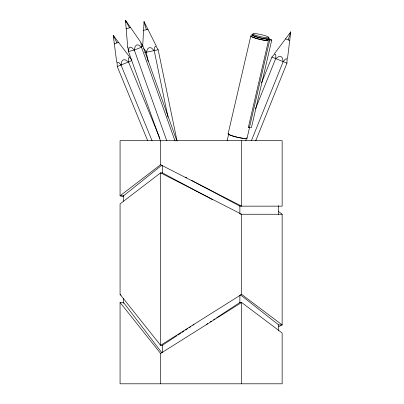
<?xml version="1.0" encoding="UTF-8"?>
<svg xmlns="http://www.w3.org/2000/svg" width="404" height="404" viewBox="0 0 404 404"><rect width="100%" height="100%" fill="white"/><g stroke="black" fill="none" stroke-linecap="round" stroke-linejoin="round"><path stroke-width="0.61" d="M255.464 108.873L275.669 58.61L275.836 55.287L275.376 54.237L274.089 54.585L271.912 57.095L261.57 82.815M255.697 140.88L286.946 63.14L287.113 59.822L286.552 58.726L285.37 59.12L283.189 61.63L251.47 140.536M142.703 45.879L144.071 21.67L156.338 46.132M287.446 59.085L290.764 31.921L274.356 53.828M167.998 117.226L154.202 50.606L154.626 47.308L155.399 46.324L156.469 46.93L158.171 49.788L177.078 141.082M152.091 140.784L121.018 65.014L121.836 61.282L123.503 59.731L125.316 59.853L128.517 61.938L159.833 138.289M228.093 133.87L250.798 36.022M227.124 140.769L228.694 134.007A9.115 1.182 13.1 0 0 231.199 135.441M266.509 40.481L266.827 39.112L269.741 40.016L271.766 40.016L251.455 127.553L249.43 127.553L248.394 127.235L268.387 41.067L266.509 40.481L267.443 40.536A9.115 1.182 13.1 0 1 256.404 38.405A9.115 1.182 13.1 0 1 251.737 35.921M245.89 140.552L246.46 138.092M249.43 127.553L269.741 40.016M247.056 138.234L249.611 127.225M166.796 140.834L134.325 50.061L135.194 46.354L136.81 44.849L138.522 45.026L141.496 47.197L175.033 140.935M288.178 39.895L290.764 31.921L289.981 33.537M148.182 61.504L146.268 52.252L147.758 48.733L149.435 47.561L151.439 47.97L154.202 50.606M141.496 47.197L142.829 45.763L140.88 42.743L141.496 47.197L134.32 50.061L128.472 51.495L127.856 47.041M161.852 165.145L123.579 195.794L120.069 195.794L120.069 140.678L282.149 140.678L282.149 206.151L239.875 206.151L191.693 180.426M160.59 140.678L160.59 164.756L120.069 195.794L123.695 196.723M275.669 58.61L278.856 56.499L280.901 56.454L282.346 57.903L283.189 61.63M177.109 335.618L162.342 345.319L160.59 345.319L120.069 294.385L120.069 203.899L160.59 172.856L162.342 172.856L212.736 199.763M178.164 334.926L180.8 333.189M181.856 332.497L183.966 331.113M185.547 330.073L187.658 328.684M189.244 327.649L190.824 326.609M192.935 325.22L193.986 324.528M206.646 324.316L207.701 323.624M210.338 321.892L211.393 321.2M213.504 319.811L215.085 318.771M216.665 317.731L239.875 302.485L241.627 302.485L282.149 333.017L282.149 383.8L120.069 383.8L120.069 302.485L123.579 302.485L161.964 352.924M241.627 294.385L160.59 345.319L160.59 172.856L241.627 214.251L241.627 294.385L282.149 324.912L278.77 326.614M160.59 383.8L160.59 353.424L241.627 302.485L241.627 383.8M114.347 43.945L118.473 42.248M147.627 140.572L117.271 66.554L131.729 60.62M143.582 30.31L147.95 29.406M144.566 52.601L158.171 49.788M252.975 34.471A9.115 1.182 13.1 0 0 255.086 36.522A9.115 1.182 13.1 0 0 266.786 39.112L268.913 39.132L271.766 40.016M248.394 127.235L249.404 127.235M240.461 214.251L282.149 214.251L282.149 324.912L278.639 324.912L240.365 294.769M285.577 38.85L289.713 40.511M271.912 57.095L286.946 63.14M160.59 164.756L241.627 206.151L241.627 140.678M185.603 177.174L186.709 177.765M143.607 48.773L144.566 49.394L146.268 52.252M120.069 294.385L121.069 295.137M278.689 211.575L282.149 214.251M134.32 50.061L131.704 47.505L130.063 47.086L128.987 48.167L128.472 51.495L160.524 141.077M131.901 59.984L130.068 57.903L128.775 57.565L128.331 58.62L128.517 61.938M121.018 65.014L118.821 62.519L117.635 62.13L117.079 63.231L117.271 66.554M120.069 302.485L160.59 353.424M129.795 57.151L113.236 35.36L116.746 62.499M140.946 42.526L125.477 20.2L127.709 47.344M129.482 27.82L125.477 20.2L125.846 22.053M116.943 42.88L113.236 35.36L113.802 37.062M142.829 45.763L176.785 140.688M146.334 29.739L144.071 21.67L144.233 22.856M278.639 205.626L278.639 214.458M278.639 324.806L278.639 330.482M239.875 205.626L239.875 213.827M239.875 295.167L239.875 302.737M162.342 165.271L162.342 172.836M162.342 344.986L162.342 352.551M123.579 195.541L123.579 201.212M123.579 298.324L123.579 303.369M129.997 27.26A2.232 0.253 -19.7 0 1 128.73 28.123A2.232 0.253 -19.7 0 1 126.21 28.704M268.362 38.011A9.115 1.182 13.1 0 1 268.226 39.193M245.203 138.41A9.115 1.182 13.1 0 1 244.294 138.375M243.183 138.269A9.115 1.182 13.1 0 1 235.709 136.81M235.148 136.663A9.115 1.182 13.1 0 1 231.613 135.587M268.423 40.718A9.731 1.257 13.1 0 1 256.52 38.532A9.731 1.257 13.1 0 1 251.162 35.769M246.773 137.83A9.731 1.257 13.1 0 1 237.431 137.309A9.731 1.257 13.1 0 1 228.457 133.618M268.443 38.35A8.302 1.076 13.1 0 1 260.479 37.905A8.302 1.076 13.1 0 1 252.818 34.754M255.065 35.108A8.302 1.076 13.1 0 0 268.65 37.739A8.302 1.076 13.1 0 0 258.893 34.148A8.302 1.076 13.1 0 0 255.065 35.108"/></g></svg>
